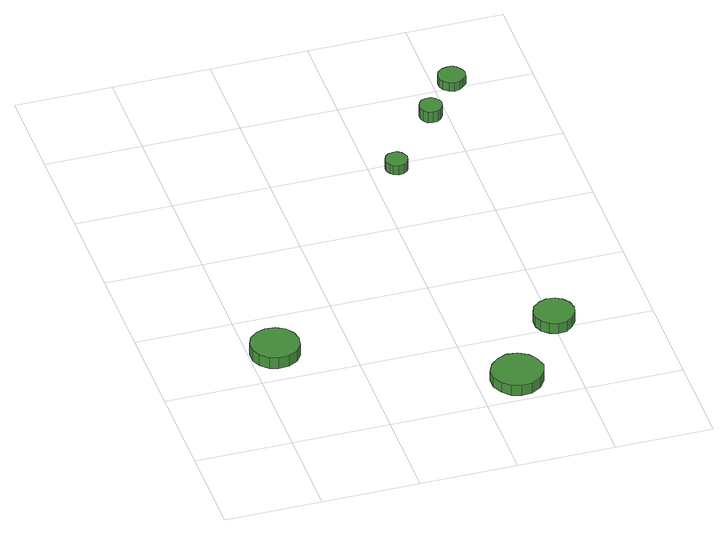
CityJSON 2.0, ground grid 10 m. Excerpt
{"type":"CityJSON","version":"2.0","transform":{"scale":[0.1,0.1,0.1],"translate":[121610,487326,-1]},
"CityObjects":{
"tree1":{"type":"SolitaryVegetationObject","attributes":{"function":"something"},"geometry":[{"type":"MultiSurface","lod":"1","boundaries":[[[0,1,2,3,4,5,6,7,8,9,10,11,12,13,14]],[[15,16,17,18,19,20,21,22,23,24,25,26,27,28,29]],[[0,29,28,1]],[[1,28,27,2]],[[2,27,26,3]],[[3,26,25,4]],[[4,25,24,5]],[[5,24,23,6]],[[6,23,22,7]],[[7,22,21,8]],[[8,21,20,9]],[[9,20,19,10]],[[10,19,18,11]],[[11,18,17,12]],[[12,17,16,13]],[[13,16,15,14]],[[14,15,29,0]]]}]},
"tree2":{"type":"SolitaryVegetationObject","attributes":{"function":"something"},"geometry":[{"type":"MultiSurface","lod":"1","boundaries":[[[30,31,32,33,34,35,36,37,38,39,40,41,42,43,44]],[[45,46,47,48,49,50,51,52,53,54,55,56,57,58,59]],[[30,59,58,31]],[[31,58,57,32]],[[32,57,56,33]],[[33,56,55,34]],[[34,55,54,35]],[[35,54,53,36]],[[36,53,52,37]],[[37,52,51,38]],[[38,51,50,39]],[[39,50,49,40]],[[40,49,48,41]],[[41,48,47,42]],[[42,47,46,43]],[[43,46,45,44]],[[44,45,59,30]]]}]},
"tree3":{"type":"SolitaryVegetationObject","attributes":{"function":"something"},"geometry":[{"type":"MultiSurface","lod":"1","boundaries":[[[60,61,62,63,64,65,66,67,68,69,70,71,72,73,74]],[[75,76,77,78,79,80,81,82,83,84,85,86,87,88,89]],[[60,89,88,61]],[[61,88,87,62]],[[62,87,86,63]],[[63,86,85,64]],[[64,85,84,65]],[[65,84,83,66]],[[66,83,82,67]],[[67,82,81,68]],[[68,81,80,69]],[[69,80,79,70]],[[70,79,78,71]],[[71,78,77,72]],[[72,77,76,73]],[[73,76,75,74]],[[74,75,89,60]]]}]},
"tree4":{"type":"SolitaryVegetationObject","attributes":{"function":"something"},"geometry":[{"type":"MultiSurface","lod":"1","boundaries":[[[90,91,92,93,94,95,96,97,98,99,100,101,102,103,104]],[[105,106,107,108,109,110,111,112,113,114,115,116,117,118,119]],[[90,119,118,91]],[[91,118,117,92]],[[92,117,116,93]],[[93,116,115,94]],[[94,115,114,95]],[[95,114,113,96]],[[96,113,112,97]],[[97,112,111,98]],[[98,111,110,99]],[[99,110,109,100]],[[100,109,108,101]],[[101,108,107,102]],[[102,107,106,103]],[[103,106,105,104]],[[104,105,119,90]]]}]},
"tree5":{"type":"SolitaryVegetationObject","attributes":{"function":"something"},"geometry":[{"type":"MultiSurface","lod":"1","boundaries":[[[120,121,122,123,124,125,126,127,128,129,130,131,132,133,134]],[[135,136,137,138,139,140,141,142,143,144,145,146,147,148,149]],[[120,149,148,121]],[[121,148,147,122]],[[122,147,146,123]],[[123,146,145,124]],[[124,145,144,125]],[[125,144,143,126]],[[126,143,142,127]],[[127,142,141,128]],[[128,141,140,129]],[[129,140,139,130]],[[130,139,138,131]],[[131,138,137,132]],[[132,137,136,133]],[[133,136,135,134]],[[134,135,149,120]]]}]},
"tree6":{"type":"SolitaryVegetationObject","attributes":{"function":"something"},"geometry":[{"type":"MultiSurface","lod":"1","boundaries":[[[150,151,152,153,154,155,156,157,158,159,160,161,162,163,164]],[[165,166,167,168,169,170,171,172,173,174,175,176,177,178,179]],[[150,179,178,151]],[[151,178,177,152]],[[152,177,176,153]],[[153,176,175,154]],[[154,175,174,155]],[[155,174,173,156]],[[156,173,172,157]],[[157,172,171,158]],[[158,171,170,159]],[[159,170,169,160]],[[160,169,168,161]],[[161,168,167,162]],[[162,167,166,163]],[[163,166,165,164]],[[164,165,179,150]]]}]}
},
"vertices":[
[50,142,20],[48,152,20],[42,160,20],[33,165,20],[22,166,20],[13,163,20],[5,156,20],[1,147,20],[1,136,20],[5,127,20],[13,120,20],[22,117,20],[33,118,20],[42,123,20],[48,131,20],[48,131,7],[42,123,7],[33,118,7],[22,117,7],[13,120,7],[5,127,7],[1,136,7],[1,147,7],[5,156,7],[13,163,7],[22,166,7],[33,165,7],[42,160,7],[48,152,7],[50,142,7],
[267,33,18],[264,44,18],[258,53,18],[248,59,18],[237,60,18],[227,56,18],[219,49,18],[214,39,18],[214,28,18],[219,18,18],[227,10,18],[237,7,18],[248,8,18],[258,14,18],[264,23,18],[264,23,6],[258,14,6],[248,8,6],[237,7,6],[227,10,6],[219,18,6],[214,28,6],[214,39,6],[219,49,6],[227,56,6],[237,60,6],[248,59,6],[258,53,6],[264,44,6],[267,33,6],
[323,113,18],[321,122,18],[316,129,18],[309,133,18],[300,134,18],[292,131,18],[285,125,18],[282,117,18],[282,109,18],[285,101,18],[292,95,18],[300,92,18],[309,93,18],[316,98,18],[321,105,18],[321,105,6],[316,98,6],[309,93,6],[300,92,6],[292,95,6],[285,101,6],[282,109,6],[282,117,6],[285,125,6],[292,131,6],[300,134,6],[309,133,6],[316,129,6],[321,122,6],[323,113,6],
[238,393,18],[237,397,18],[235,401,18],[231,404,18],[226,404,18],[221,403,18],[218,400,18],[216,395,18],[216,390,18],[218,386,18],[221,383,18],[226,381,18],[231,382,18],[235,384,18],[237,388,18],[237,388,7],[235,384,7],[231,382,7],[226,381,7],[221,383,7],[218,386,7],[216,390,7],[216,395,7],[218,400,7],[221,403,7],[226,404,7],[231,404,7],[235,401,7],[237,397,7],[238,393,7],
[295,463,21],[294,467,21],[291,471,21],[287,474,21],[282,474,21],[277,473,21],[274,469,21],[272,465,21],[272,460,21],[274,456,21],[277,452,21],[282,451,21],[287,451,21],[291,454,21],[294,458,21],[294,458,8],[291,454,8],[287,451,8],[282,451,8],[277,452,8],[274,456,8],[272,460,8],[272,465,8],[274,469,8],[277,473,8],[282,474,8],[287,474,8],[291,471,8],[294,467,8],[295,463,8],
[332,507,18],[331,512,18],[327,517,18],[323,520,18],[317,520,18],[312,519,18],[307,515,18],[305,510,18],[305,504,18],[307,499,18],[312,495,18],[317,493,18],[323,494,18],[327,497,18],[331,501,18],[331,501,8],[327,497,8],[323,494,8],[317,493,8],[312,495,8],[307,499,8],[305,504,8],[305,510,8],[307,515,8],[312,519,8],[317,520,8],[323,520,8],[327,517,8],[331,512,8],[332,507,8]
]}
